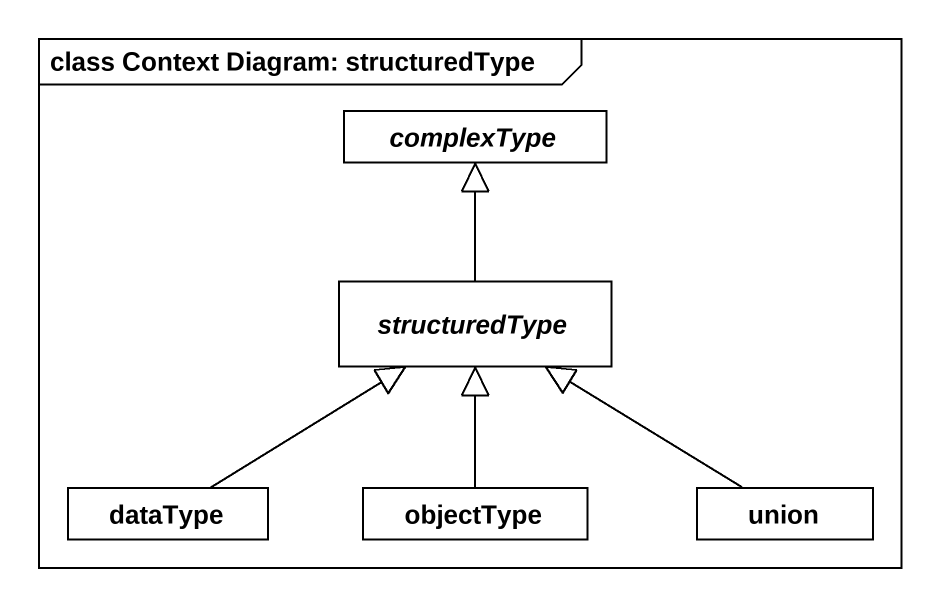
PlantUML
@startuml
mainframe class Context Diagram: structuredType
hide circle
hide empty members
abstract class complexType
abstract class structuredType
class dataType
class objectType
class union
structuredType -up-|> complexType
dataType -up-|> structuredType
objectType -up-|> structuredType
union -up-|> structuredType
@enduml
